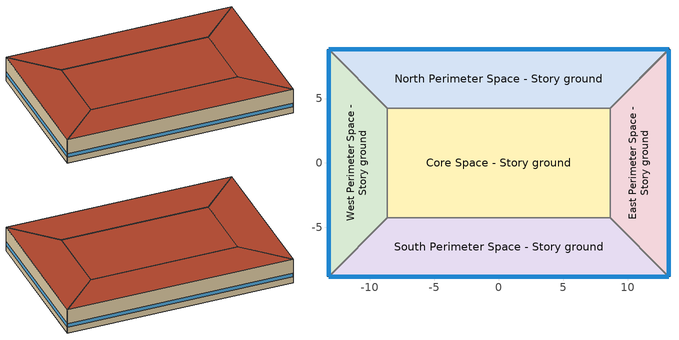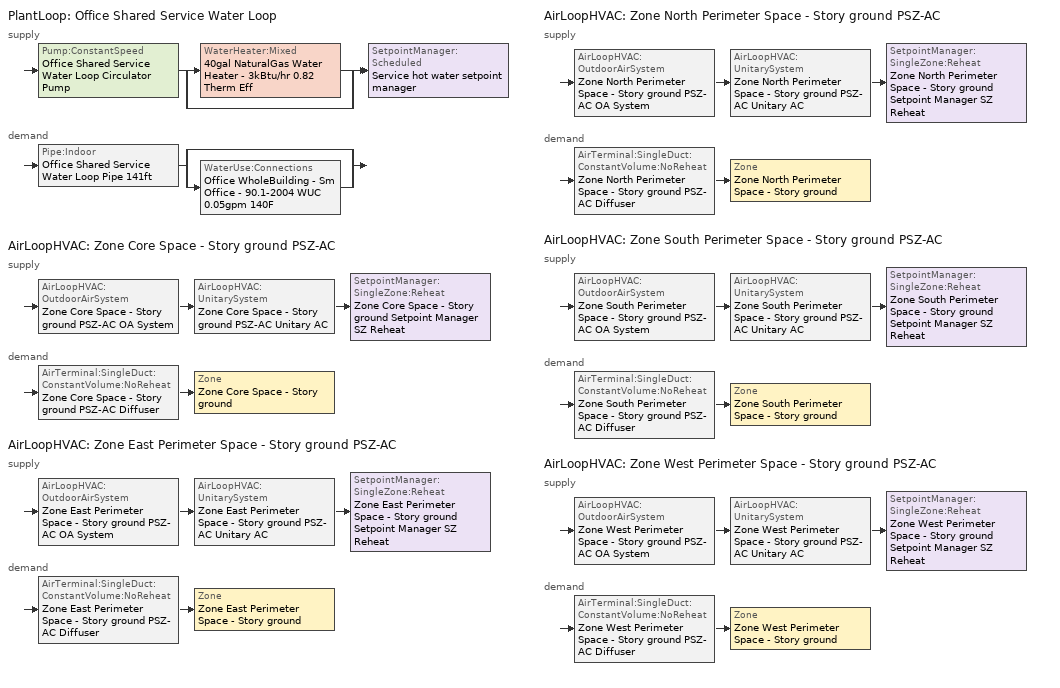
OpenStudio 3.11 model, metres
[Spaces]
West Perimeter Space - Story ground
 floor ground (Foundation F 1.26W/m*K Perim 17.6m Area 59.55m2): -13.2,-8.8 -13.2,8.8 -8.63,4.23 -8.63,-4.23 z0
 wall outside: -13.2,8.8 -13.2,-8.8 z0:3.05
 wall to North Perimeter Space - Story ground: -8.63,4.23 -13.2,8.8 z0:3.05
 wall to Core Space - Story ground: -8.63,-4.23 -8.63,4.23 z0:3.05
 wall to South Perimeter Space - Story ground: -13.2,-8.8 -8.63,-4.23 z0:3.05
 window: -13.2,8.77 -13.2,-8.77 z0.76:1.22
 roof outside: -8.63,-4.23 -8.63,4.23 -13.2,8.8 -13.2,-8.8 z3.05
North Perimeter Space - Story ground
 floor ground (Foundation F 1.26W/m*K Perim 26.4m Area 99.78m2): -13.2,8.8 13.2,8.8 8.63,4.23 -8.63,4.23 z0
 wall outside: 13.2,8.8 -13.2,8.8 z0:3.05
 wall to East Perimeter Space - Story ground: 8.63,4.23 13.2,8.8 z0:3.05
 wall to Core Space - Story ground: -8.63,4.23 8.63,4.23 z0:3.05
 window: 13.17,8.8 -13.17,8.8 z0.76:1.22
 roof outside: -8.63,4.23 8.63,4.23 13.2,8.8 -13.2,8.8 z3.05
East Perimeter Space - Story ground
 floor ground (Foundation F 1.26W/m*K Perim 17.6m Area 59.55m2): 13.2,8.8 13.2,-8.8 8.63,-4.23 8.63,4.23 z0
 wall outside: 13.2,-8.8 13.2,8.8 z0:3.05
 wall to South Perimeter Space - Story ground: 8.63,-4.23 13.2,-8.8 z0:3.05
 wall to Core Space - Story ground: 8.63,4.23 8.63,-4.23 z0:3.05
 window: 13.2,-8.77 13.2,8.77 z0.76:1.22
 roof outside: 8.63,4.23 8.63,-4.23 13.2,-8.8 13.2,8.8 z3.05
South Perimeter Space - Story ground
 floor ground (Foundation F 1.26W/m*K Perim 26.4m Area 99.78m2): 13.2,-8.8 -13.2,-8.8 -8.63,-4.23 8.63,-4.23 z0
 wall outside: -13.2,-8.8 13.2,-8.8 z0:3.05
 wall to Core Space - Story ground: 8.63,-4.23 -8.63,-4.23 z0:3.05
 window: -13.17,-8.8 13.17,-8.8 z0.76:1.22
 roof outside: 8.63,-4.23 -8.63,-4.23 -13.2,-8.8 13.2,-8.8 z3.05
Core Space - Story ground
 floor ground (Foundation F 1.26W/m*K Perim 0.0m Area 145.85m2): -8.63,-4.23 -8.63,4.23 8.63,4.23 8.63,-4.23 z0
 roof outside: 8.63,-4.23 8.63,4.23 -8.63,4.23 -8.63,-4.23 z3.05
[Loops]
PlantLoop 'Office Shared Service Water Loop'
 supply: Pump:ConstantSpeed 'Office Shared Service Water Loop Circulator Pump' > split
  | WaterHeater:Mixed '40gal NaturalGas Water Heater - 3kBtu/hr 0.82 Therm Eff'
  | bypass
  join > SetpointManager:Scheduled 'Service hot water setpoint manager'
 demand: Pipe:Indoor 'Office Shared Service Water Loop Pipe 141ft' > split
  | bypass
  | WaterUse:Connections 'Office WholeBuilding - Sm Office - 90.1-2004 WUC 0.05gpm 140F'
AirLoopHVAC 'Zone Core Space - Story ground PSZ-AC'
 supply: AirLoopHVAC:OutdoorAirSystem 'Zone Core Space - Story ground PSZ-AC OA System' > AirLoopHVAC:UnitarySystem 'Zone Core Space - Story ground PSZ-AC Unitary AC' > SetpointManager:SingleZone:Reheat 'Zone Core Space - Story ground Setpoint Manager SZ Reheat'
 demand: AirTerminal:SingleDuct:ConstantVolume:NoReheat 'Zone Core Space - Story ground PSZ-AC Diffuser' > Zone 'Zone Core Space - Story ground'
AirLoopHVAC 'Zone East Perimeter Space - Story ground PSZ-AC'
 supply: AirLoopHVAC:OutdoorAirSystem 'Zone East Perimeter Space - Story ground PSZ-AC OA System' > AirLoopHVAC:UnitarySystem 'Zone East Perimeter Space - Story ground PSZ-AC Unitary AC' > SetpointManager:SingleZone:Reheat 'Zone East Perimeter Space - Story ground Setpoint Manager SZ Reheat'
 demand: AirTerminal:SingleDuct:ConstantVolume:NoReheat 'Zone East Perimeter Space - Story ground PSZ-AC Diffuser' > Zone 'Zone East Perimeter Space - Story ground'
AirLoopHVAC 'Zone North Perimeter Space - Story ground PSZ-AC'
 supply: AirLoopHVAC:OutdoorAirSystem 'Zone North Perimeter Space - Story ground PSZ-AC OA System' > AirLoopHVAC:UnitarySystem 'Zone North Perimeter Space - Story ground PSZ-AC Unitary AC' > SetpointManager:SingleZone:Reheat 'Zone North Perimeter Space - Story ground Setpoint Manager SZ Reheat'
 demand: AirTerminal:SingleDuct:ConstantVolume:NoReheat 'Zone North Perimeter Space - Story ground PSZ-AC Diffuser' > Zone 'Zone North Perimeter Space - Story ground'
AirLoopHVAC 'Zone South Perimeter Space - Story ground PSZ-AC'
 supply: AirLoopHVAC:OutdoorAirSystem 'Zone South Perimeter Space - Story ground PSZ-AC OA System' > AirLoopHVAC:UnitarySystem 'Zone South Perimeter Space - Story ground PSZ-AC Unitary AC' > SetpointManager:SingleZone:Reheat 'Zone South Perimeter Space - Story ground Setpoint Manager SZ Reheat'
 demand: AirTerminal:SingleDuct:ConstantVolume:NoReheat 'Zone South Perimeter Space - Story ground PSZ-AC Diffuser' > Zone 'Zone South Perimeter Space - Story ground'
AirLoopHVAC 'Zone West Perimeter Space - Story ground PSZ-AC'
 supply: AirLoopHVAC:OutdoorAirSystem 'Zone West Perimeter Space - Story ground PSZ-AC OA System' > AirLoopHVAC:UnitarySystem 'Zone West Perimeter Space - Story ground PSZ-AC Unitary AC' > SetpointManager:SingleZone:Reheat 'Zone West Perimeter Space - Story ground Setpoint Manager SZ Reheat'
 demand: AirTerminal:SingleDuct:ConstantVolume:NoReheat 'Zone West Perimeter Space - Story ground PSZ-AC Diffuser' > Zone 'Zone West Perimeter Space - Story ground'
[Site]
Denver-Aurora-Buckley AFB: Latitude {deg}=39.72; Longitude {deg}=-104.75; Time Zone {hr}=-7; Elevation {m}=1726; Terrain=City
[ClimateZones]
Climate Zone Institution Name 1=ASHRAE; Climate Zone Document Name 1=ANSI/ASHRAE Standard 169; Climate Zone Document Year 1=2006; Climate Zone Value 1=5B; Climate Zone Institution Name 2=CEC; Climate Zone Document Name 2=California Climate Zone Descriptions; Climate Zone Document Year 2=1995
[Building]
90.1-2004|SmallOffice: Space Type=Office WholeBuilding - Sm Office - 90.1-2004; Default Construction Set=90.1-2004 - Office - ASHRAE 169-2013-5B; Standards Building Type=Office
[SizingPeriod:DesignDay] Barometric Pressure {Pa}=83009; Rain Indicator=No; Snow Indicator=No; Day of Month=21; Daylight Saving Time Indicator=No; Humidity Condition Type=Wetbulb; Dry-Bulb Temperature Range Modifier Type=DefaultMultipliers
Name | Maximum Dry-Bulb Temperature {C} | Daily Dry-Bulb Temperature Range {deltaC} | Wind Speed {m/s} | Wind Direction {deg} | Month | Day Type | Wetbulb or DewPoint at Maximum Dry-Bulb {C} | Solar Model Indicator | Sky Clearness
Denver.Intl.AP Ann Clg .4% Condns WB=>MDB | 27.2 | 14.8 | 4.2 | 20 | 7 | SummerDesignDay | 18.2 | ASHRAETau2017
Denver.Intl.AP Ann Clg .4% Condns DB=>MWB | 34.9 | 17.3 | 4.2 | 20 | 7 | SummerDesignDay | 15.5 | ASHRAETau2017
Denver.Intl.AP Ann Htg 99.6% Condns DB | -17.9 | 0 | 3.4 | 230 | 12 | WinterDesignDay | -17.9 | ASHRAEClearSky | 0
[Site:GroundTemperature:BuildingSurface]
19.527, 19.502, 19.536, 19.598, 20.002, 21.64, 22.225, 22.375, 21.449, 20.121, 19.802, 19.633
[Construction:FfactorGroundFloor] F-Factor {W/m-K}=1.26344
Name | Area {m2} | PerimeterExposed {m}
Foundation F 1.26W/m*K Perim 17.6m Area 59.55m2 | 59.5532 | 17.5976
Foundation F 1.26W/m*K Perim 26.4m Area 99.78m2 | 99.7814 | 26.3965
Foundation F 1.26W/m*K Perim 0.0m Area 145.85m2 | 145.846 | 0
[DefaultConstructionSet]
90.1-2004 - Office - ASHRAE 169-2013-5B: Default Exterior Surface Constructions=Default Surface Constructions 1; Default Interior Surface Constructions=Default Surface Constructions 2; Default Ground Contact Surface Constructions=Default Surface Constructions 3; Default Exterior SubSurface Constructions=Default Sub Surface Constructions 1; Default Interior SubSurface Constructions=Default Sub Surface Constructions 2; Interior Partition Construction=Typical Interior Partition
[DefaultSurfaceConstructions]
Name | Floor Construction | Wall Construction | Roof Ceiling Construction
Default Surface Constructions 1 | Typical Insulated Exterior Mass Floor R-11.49 | Typical Insulated Exterior Mass Wall R-8.13 | Typical IEAD Roof R-15.87
Default Surface Constructions 2 | Typical Interior Floor | Typical Interior Wall | Typical Interior Ceiling
Default Surface Constructions 3 | Typical Insulated Carpeted 6in Slab Floor | Typical Insulated Basement Mass Wall
[Construction]
Typical Insulated Exterior Mass Floor R-11.49: Typical Insulation R-8.93, 4 in. Normalweight Concrete Floor, Typical Carpet Pad
Typical Insulated Exterior Mass Wall R-8.13: 1IN Stucco, 8IN CONCRETE HW RefBldg, Typical Insulation R-5.74, 1/2IN Gypsum
Typical IEAD Roof R-15.87: Roof Membrane, Typical Insulation R-14.76, Metal Roof Surface
Typical Interior Floor: 100mm Normalweight concrete floor, CP02 CARPET PAD
Typical Interior Wall: G01 13mm gypsum board, G01 13mm gypsum board
Typical Interior Ceiling: CP02 CARPET PAD, 100mm Normalweight concrete floor
Typical Insulated Carpeted 6in Slab Floor: 6 in. Normalweight Concrete Floor, Typical Carpet Pad
Typical Insulated Basement Mass Wall: 8 in. Concrete Block Basement Wall
U 0.57 SHGC 0.39 Simple Glazing: U 0.57 SHGC 0.39 Simple Glazing
U 0.67 SHGC 0.39 Simple Glazing: U 0.67 SHGC 0.39 Simple Glazing
Typical Insulated Metal Door R-1.43: F08 Metal surface, Typical Insulation R-0.58
Typical Overhead Door R-0.86: Typical Insulation R-0.01
U 1.17 SHGC 0.49 Simple Glazing: U 1.17 SHGC 0.49 Simple Glazing
Typical Interior Window: Clear 3mm
Typical Interior Door; Typical Interior Partition: G05 25mm wood
Copper pipe 0.75in type L with 0.5in fiberglass batt: Fiberglass batt 0.5in, Copper pipe 0.75in type L
InteriorFurnishings: Std Wood 6inch
[Material:NoMass] Roughness=Smooth; Thermal Absorptance=0.9; Solar Absorptance=0.7
Name | Thermal Resistance {m2-K/W} | Visible Absorptance
Typical Insulation R-8.93 | 1.57183 | 0.7
Typical Carpet Pad; CP02 CARPET PAD | 0.21648 | 0.8
Typical Insulation R-5.74 | 1.01115 | 0.7
Typical Insulation R-14.76 | 2.59864 | 0.7
Typical Insulation R-0.58 | 0.101875 | 0.7
Typical Insulation R-0.01 | 0.001 | 0.7
[Material] Thermal Absorptance=0.9
Name | Roughness | Thickness {m} | Conductivity {W/m-K} | Density {kg/m3} | Specific Heat {J/kg-K} | Solar Absorptance | Visible Absorptance
4 in. Normalweight Concrete Floor | MediumRough | 0.1016 | 2.31 | 2322 | 832 | 0.7 | 0.7
1IN Stucco | Smooth | 0.0253 | 0.6918 | 1858 | 837 | 0.7 | 0.92
8IN CONCRETE HW RefBldg | Rough | 0.2032 | 1.311 | 2240 | 836.8 | 0.7 | 0.7
1/2IN Gypsum | Smooth | 0.0127 | 0.16 | 784.9 | 830 | 0.4 | 0.4
Roof Membrane | VeryRough | 0.0095 | 0.16 | 1121.29 | 1460 | 0.7 | 0.7
Metal Roof Surface; F08 Metal surface | Smooth | 0.0008 | 45.28 | 7824 | 500 | 0.7 | 0.7
100mm Normalweight concrete floor | MediumRough | 0.1016 | 2.31045 | 2322 | 832.557 | 0.7 | 0.7
G01 13mm gypsum board | Smooth | 0.0127 | 0.160031 | 800.001 | 1090.73 | 0.7 | 0.5
6 in. Normalweight Concrete Floor | MediumRough | 0.1524 | 2.31 | 2322 | 832 | 0.7 | 0.7
8 in. Concrete Block Basement Wall | MediumRough | 0.2032 | 1.326 | 1842 | 912 | 0.7 | 0.7
G05 25mm wood | MediumSmooth | 0.0254 | 0.15 | 608 | 1630 | 0.5 | 0.5
Copper pipe 0.75in type L | Smooth | 0.001143 | 386 | 8906.27 | 385.1856 | 0.7 | 0.7
Fiberglass batt 0.5in | Smooth | 0.0127 | 0.0663448 | 11.2129 | 837.36 | 0.7 | 0.7
Std Wood 6inch | MediumSmooth | 0.15 | 0.12 | 540 | 1210 | 0.7 | 0.7
[DefaultSubSurfaceConstructions]
Name | Fixed Window Construction | Operable Window Construction | Door Construction | Glass Door Construction | Overhead Door Construction | Skylight Construction | Tubular Daylight Dome Construction | Tubular Daylight Diffuser Construction
Default Sub Surface Constructions 1 | U 0.57 SHGC 0.39 Simple Glazing | U 0.67 SHGC 0.39 Simple Glazing | Typical Insulated Metal Door R-1.43 | U 0.67 SHGC 0.39 Simple Glazing | Typical Overhead Door R-0.86 | U 1.17 SHGC 0.49 Simple Glazing | Typical Interior Window | Typical Interior Window
Default Sub Surface Constructions 2 | Typical Interior Window | Typical Interior Window | Typical Interior Door
[WindowMaterial:SimpleGlazingSystem] Visible Transmittance=0.81
Name | U-Factor {W/m2-K} | Solar Heat Gain Coefficient
U 0.57 SHGC 0.39 Simple Glazing | 3.23661 | 0.39
U 0.67 SHGC 0.39 Simple Glazing | 3.80444 | 0.39
U 1.17 SHGC 0.49 Simple Glazing | 6.64357 | 0.49
[WindowMaterial:Glazing]
Clear 3mm: Optical Data Type=SpectralAverage; Thickness {m}=0.003; Solar Transmittance at Normal Incidence=0.837; Front Side Solar Reflectance at Normal Incidence=0.075; Back Side Solar Reflectance at Normal Incidence=0.075; Visible Transmittance at Normal Incidence=0.898; Front Side Visible Reflectance at Normal Incidence=0.081; Back Side Visible Reflectance at Normal Incidence=0.081; Infrared Transmittance at Normal Incidence=0; Front Side Infrared Hemispherical Emissivity=0.84; Back Side Infrared Hemispherical Emissivity=0.84; Conductivity {W/m-K}=0.9; Dirt Correction Factor for Solar and Visible Transmittance=1; Solar Diffusing=No
[SpaceType]
Office WholeBuilding - Sm Office - 90.1-2004: Default Schedule Set=Office WholeBuilding - Sm Office Schedule Set; Design Specification Outdoor Air Object=Office WholeBuilding - Sm Office Ventilation; Standards Building Type=Office; Standards Space Type=WholeBuilding - Sm Office
[BuildingStory]
Story ground: Nominal Z Coordinate {m}=0; Nominal Floor to Floor Height {m}=3.048
[Space] Building Story=Story ground
Name | Thermal Zone
West Perimeter Space - Story ground | Zone West Perimeter Space - Story ground
North Perimeter Space - Story ground | Zone North Perimeter Space - Story ground
East Perimeter Space - Story ground | Zone East Perimeter Space - Story ground
South Perimeter Space - Story ground | Zone South Perimeter Space - Story ground
Core Space - Story ground | Zone Core Space - Story ground
[ThermalZone] Multiplier=1; Use Ideal Air Loads=No
Name | Thermostat
Zone West Perimeter Space - Story ground | Office WholeBuilding - Sm Office - 90.1-2004 Thermostat 4
Zone North Perimeter Space - Story ground | Office WholeBuilding - Sm Office - 90.1-2004 Thermostat 2
Zone East Perimeter Space - Story ground | Office WholeBuilding - Sm Office - 90.1-2004 Thermostat 1
Zone South Perimeter Space - Story ground | Office WholeBuilding - Sm Office - 90.1-2004 Thermostat 3
Zone Core Space - Story ground | Office WholeBuilding - Sm Office - 90.1-2004 Thermostat
[Sizing:Zone] Zone Cooling Design Supply Air Temperature Input Method=SupplyAirTemperature; Zone Cooling Design Supply Air Temperature {C}=12.7778; Zone Cooling Design Supply Air Temperature Difference {deltaC}=11.11; Zone Heating Design Supply Air Temperature Input Method=SupplyAirTemperature; Zone Heating Design Supply Air Temperature {C}=50; Zone Heating Design Supply Air Temperature Difference {deltaC}=11.11; Zone Cooling Design Supply Air Humidity Ratio {kg-H2O/kg-air}=0.0085; Zone Heating Design Supply Air Humidity Ratio {kg-H2O/kg-air}=0.008; Cooling Design Air Flow Method=DesignDay; Heating Design Air Flow Method=DesignDay; Account for Dedicated Outdoor Air System=No; Dedicated Outdoor Air System Control Strategy=NeutralSupplyAir; Dedicated Outdoor Air Low Setpoint Temperature for Design {C}=autosize; Dedicated Outdoor Air High Setpoint Temperature for Design {C}=autosize; Zone Load Sizing Method=Sensible Load Only No Latent Load; Zone Latent Cooling Design Supply Air Humidity Ratio Input Method=HumidityRatioDifference; Zone Cooling Design Supply Air Humidity Ratio Difference {kgWater/kgDryAir}=0.005; Zone Latent Heating Design Supply Air Humidity Ratio Input Method=HumidityRatioDifference; Zone Humidification Design Supply Air Humidity Ratio Difference {kgWater/kgDryAir}=0.005; Sizing Option=Coincident; Heating Coil Sizing Method=None; Maximum Heating Capacity To Cooling Load Sizing Ratio {W/W}=1
Zone West Perimeter Space - Story ground; Zone North Perimeter Space - Story ground; Zone East Perimeter Space - Story ground; Zone South Perimeter Space - Story ground; Zone Core Space - Story ground
[Zone equipment]
Zone West Perimeter Space - Story ground: Zone West Perimeter Space - Story ground PSZ-AC Diffuser
Zone North Perimeter Space - Story ground: Zone North Perimeter Space - Story ground PSZ-AC Diffuser
Zone East Perimeter Space - Story ground: Zone East Perimeter Space - Story ground PSZ-AC Diffuser
Zone South Perimeter Space - Story ground: Zone South Perimeter Space - Story ground PSZ-AC Diffuser
Zone Core Space - Story ground: Zone Core Space - Story ground PSZ-AC Diffuser
[People:Definition]
Office WholeBuilding - Sm Office People Definition: Number of People Calculation Method=People/Area; People per Space Floor Area {person/m2}=0.0602779; Fraction Radiant=0.3
[People]
Office WholeBuilding - Sm Office People: People Definition=Office WholeBuilding - Sm Office People Definition; Space or SpaceType=Office WholeBuilding - Sm Office - 90.1-2004; Work Efficiency Schedule=Work Efficiency Schedule; Clothing Insulation Calculation Method=ClothingInsulationSchedule; Clothing Insulation Schedule=Clothing Schedule; Air Velocity Schedule=Air Velocity Schedule; Multiplier=1
[Lights:Definition]
Office WholeBuilding - Sm Office Lights Definition: Design Level Calculation Method=Watts/Area; Watts per Space Floor Area {W/m2}=10.7639; Fraction Radiant=0.7; Fraction Visible=0.2; Return Air Fraction=0
[Lights]
Office WholeBuilding - Sm Office Lights: Lights Definition=Office WholeBuilding - Sm Office Lights Definition; Space or SpaceType=Office WholeBuilding - Sm Office - 90.1-2004; Fraction Replaceable=1
[ElectricEquipment:Definition]
Office WholeBuilding - Sm Office Elec Equip Definition: Design Level Calculation Method=Watts/Area; Watts per Space Floor Area {W/m2}=6.78126; Fraction Latent=0; Fraction Radiant=0.5; Fraction Lost=0
[ElectricEquipment]
Office WholeBuilding - Sm Office Elec Equip: Electric Equipment Definition=Office WholeBuilding - Sm Office Elec Equip Definition; Space or SpaceType=Office WholeBuilding - Sm Office - 90.1-2004
[DesignSpecification:OutdoorAir]
Office WholeBuilding - Sm Office Ventilation: Outdoor Air Method=Sum; Outdoor Air Flow per Floor Area {m3/s-m2}=0.000508
[DefaultScheduleSet]
Office WholeBuilding - Sm Office Schedule Set: Number of People Schedule=OfficeSmall BLDG_OCC_SCH; People Activity Level Schedule=OfficeSmall ACTIVITY_SCH; Lighting Schedule=OfficeSmall BLDG_LIGHT_SCH; Electric Equipment Schedule=OfficeSmall BLDG_EQUIP_SCH; Infiltration Schedule=OfficeSmall INFIL_QUARTER_ON_SCH
[SpaceInfiltration:DesignFlowRate] Schedule=Always On Discrete; Design Flow Rate Calculation Method=Flow/ExteriorArea; Constant Term Coefficient=0; Temperature Term Coefficient=0; Velocity Term Coefficient=0.224; Velocity Squared Term Coefficient=0; Density Basis=Outdoor
Name | Space or SpaceType | Flow per Exterior Surface Area {m3/s-m2}
East Perimeter Space - Story ground Infiltration | East Perimeter Space - Story ground | 0.000485826
North Perimeter Space - Story ground Infiltration | North Perimeter Space - Story ground | 0.000457654
South Perimeter Space - Story ground Infiltration | South Perimeter Space - Story ground | 0.000457654
West Perimeter Space - Story ground Infiltration | West Perimeter Space - Story ground | 0.000485826
[WaterUse:Equipment:Definition]
Office WholeBuilding - Sm Office - 90.1-2004 0.05gpm 140F: Peak Flow Rate {m3/s}=2.86669e-06; Target Temperature Schedule=Mixed Water At Faucet Temp - 140F; Sensible Fraction Schedule=Fraction Sensible - 0.2; Latent Fraction Schedule=Fraction Latent - 0.05
[WaterUse:Equipment]
Office WholeBuilding - Sm Office - 90.1-2004 Service Water Use 0.05gpm 140F: Water Use Equipment Definition=Office WholeBuilding - Sm Office - 90.1-2004 0.05gpm 140F; Flow Rate Fraction Schedule=OfficeSmall BLDG_SWH_SCH
[WaterUse:Connections]
Office WholeBuilding - Sm Office - 90.1-2004 WUC 0.05gpm 140F: Drain Water Heat Exchanger Type=None; Drain Water Heat Exchanger Destination=Plant; Water Use Equipment Name 1=Office WholeBuilding - Sm Office - 90.1-2004 Service Water Use 0.05gpm 140F
[PlantLoop]
Office Shared Service Water Loop: Glycol Concentration=0; Maximum Loop Temperature {C}=60; Minimum Loop Temperature {C}=10; Plant Loop Volume {m3}=Autocalculate; Load Distribution Scheme=Optimal
[Sizing:Plant]
Office Shared Service Water Loop: Loop Type=Heating; Design Loop Exit Temperature {C}=60; Loop Design Temperature Difference {deltaC}=5; Sizing Option=NonCoincident; Zone Timesteps in Averaging Window=1; Coincident Sizing Factor Mode=None
[SetpointManager:Scheduled]
Service hot water setpoint manager: Control Variable=Temperature; Schedule=Service Water Loop Temp - 140F; Setpoint Node or NodeList=Office Shared Service Water Loop Supply Outlet Node
[Pump:ConstantSpeed]
Office Shared Service Water Loop Circulator Pump: Rated Flow Rate {m3/s}=autosize; Rated Pump Head {Pa}=29890.7; Rated Power Consumption {W}=autosize; Motor Efficiency=0.825; Fraction of Motor Inefficiencies to Fluid Stream=0; Pump Control Type=Intermittent; Design Power Sizing Method=PowerPerFlowPerPressure; Design Electric Power per Unit Flow Rate {W/(m3/s)}=348701.1; Design Shaft Power per Unit Flow Rate per Unit Head {W-s/m3-Pa}=1.28205
[WaterHeater:Mixed]
40gal NaturalGas Water Heater - 3kBtu/hr 0.82 Therm Eff: Tank Volume {m3}=0.151416; Setpoint Temperature Schedule=Service Water Loop Temp - 140F; Deadband Temperature Difference {deltaC}=2; Maximum Temperature Limit {C}=60; Heater Control Type=Cycle; Heater Maximum Capacity {W}=838.944; Heater Fuel Type=NaturalGas; Heater Thermal Efficiency=0.82; Off Cycle Parasitic Fuel Consumption Rate {W}=0; Off Cycle Parasitic Fuel Type=NaturalGas; Off Cycle Parasitic Heat Fraction to Tank=0; On Cycle Parasitic Fuel Consumption Rate {W}=0; On Cycle Parasitic Fuel Type=NaturalGas; On Cycle Parasitic Heat Fraction to Tank=0; Ambient Temperature Indicator=Schedule; Ambient Temperature Schedule=Water Heater Ambient Temp Schedule 71.6F; Off Cycle Loss Coefficient to Ambient Temperature {W/K}=0.391818; On Cycle Loss Coefficient to Ambient Temperature {W/K}=0.391818; Use Side Effectiveness=1; Source Side Effectiveness=1; Use Side Design Flow Rate {m3/s}=autosize; Source Side Design Flow Rate {m3/s}=autosize; Indirect Water Heating Recovery Time {hr}=1.5; Source Side Flow Control Mode=IndirectHeatPrimarySetpoint
[WaterHeater:Sizing]
40gal NaturalGas Water Heater - 3kBtu/hr 0.82 Therm Eff: Design Mode=PeakDraw; Time Storage Can Meet Peak Draw {hr}=0.538503; Time for Tank Recovery {hr}=0; Nominal Tank Volume for Autosizing Plant Connections {m3}=1
[Pipe:Indoor]
Office Shared Service Water Loop Pipe 141ft: Construction=Copper pipe 0.75in type L with 0.5in fiberglass batt; Environment Type=Schedule; Ambient Temperature Schedule=Office Shared Service Water Loop Piping Air Temp - 70F; Ambient Air Velocity Schedule=Office Shared Service Water Loop Piping Air Velocity - 0.67mph; Pipe Inside Diameter {m}=0.019939; Pipe Length {m}=43.1052
[ThermostatSetpoint:DualSetpoint] Heating Setpoint Temperature Schedule=OfficeSmall HTGSETP_SCH_NO_OPTIMUM; Cooling Setpoint Temperature Schedule=OfficeSmall CLGSETP_SCH_NO_OPTIMUM
Office WholeBuilding - Sm Office - 90.1-2004 Thermostat; Office WholeBuilding - Sm Office - 90.1-2004 Thermostat 1; Office WholeBuilding - Sm Office - 90.1-2004 Thermostat 2; Office WholeBuilding - Sm Office - 90.1-2004 Thermostat 3; Office WholeBuilding - Sm Office - 90.1-2004 Thermostat 4
[InternalMass:Definition]
Internal Mass Definition 1: Construction=InteriorFurnishings; Design Level Calculation Method=SurfaceArea/Area; Surface Area per Space Floor Area=2
[InternalMass] Internal Mass Definition=Internal Mass Definition 1; Multiplier=1
Name | Space or SpaceType
West Perimeter Space - Story ground Mass | West Perimeter Space - Story ground
South Perimeter Space - Story ground Mass | South Perimeter Space - Story ground
North Perimeter Space - Story ground Mass | North Perimeter Space - Story ground
East Perimeter Space - Story ground Mass | East Perimeter Space - Story ground
Core Space - Story ground Mass | Core Space - Story ground
[AirLoopHVAC] Design Supply Air Flow Rate {m3/s}=autosize; Design Return Air Flow Fraction of Supply Air Flow=1
Name | Availability Schedule
Zone Core Space - Story ground PSZ-AC | Zone Core Space - Story ground PSZ-AC Occ Sch
Zone East Perimeter Space - Story ground PSZ-AC | Zone East Perimeter Space - Story ground PSZ-AC Occ Sch
Zone North Perimeter Space - Story ground PSZ-AC | Zone North Perimeter Space - Story ground PSZ-AC Occ Sch
Zone South Perimeter Space - Story ground PSZ-AC | Zone South Perimeter Space - Story ground PSZ-AC Occ Sch
Zone West Perimeter Space - Story ground PSZ-AC | Zone West Perimeter Space - Story ground PSZ-AC Occ Sch
[Sizing:System] Type of Load to Size On=Sensible; Design Outdoor Air Flow Rate {m3/s}=Autosize; Central Heating Maximum System Air Flow Ratio=1; Preheat Design Temperature {C}=7.22222; Preheat Design Humidity Ratio {kg-H2O/kg-Air}=0.008; Precool Design Temperature {C}=12.7778; Precool Design Humidity Ratio {kg-H2O/kg-Air}=0.008; Central Cooling Design Supply Air Temperature {C}=12.7778; Central Heating Design Supply Air Temperature {C}=50; Sizing Option=Coincident; 100% Outdoor Air in Cooling=No; 100% Outdoor Air in Heating=No; Central Cooling Design Supply Air Humidity Ratio {kg-H2O/kg-Air}=0.0085; Central Heating Design Supply Air Humidity Ratio {kg-H2O/kg-Air}=0.008; Cooling Design Air Flow Method=DesignDay; Heating Design Air Flow Method=DesignDay; System Outdoor Air Method=ZoneSum; Zone Maximum Outdoor Air Fraction=1; Cooling Supply Air Flow Rate Per Floor Area {m3/s-m2}=0.00996765; Cooling Fraction of Autosized Cooling Supply Air Flow Rate=1; Cooling Supply Air Flow Rate Per Unit Cooling Capacity {m3/s-W}=3.94755e-05; Heating Supply Air Flow Rate Per Floor Area {m3/s-m2}=0.00996765; Heating Fraction of Autosized Heating Supply Air Flow Rate=1; Heating Fraction of Autosized Cooling Supply Air Flow Rate=1; Heating Supply Air Flow Rate Per Unit Heating Capacity {m3/s-W}=3.15882e-05; Cooling Design Capacity Method=CoolingDesignCapacity; Cooling Design Capacity {W}=autosize; Cooling Design Capacity Per Floor Area {W/m2}=234.7; Fraction of Autosized Cooling Design Capacity=1; Heating Design Capacity Method=HeatingDesignCapacity; Heating Design Capacity {W}=autosize; Heating Design Capacity Per Floor Area {W/m2}=157; Fraction of Autosized Heating Design Capacity=1; Central Cooling Capacity Control Method=OnOff; Occupant Diversity=autosize; Heating Coil Sizing Method=None; Maximum Heating Capacity To Cooling Capacity Sizing Ratio {W/W}=1
Zone Core Space - Story ground PSZ-AC; Zone East Perimeter Space - Story ground PSZ-AC; Zone North Perimeter Space - Story ground PSZ-AC; Zone South Perimeter Space - Story ground PSZ-AC; Zone West Perimeter Space - Story ground PSZ-AC
[SetpointManager:SingleZone:Reheat] Minimum Supply Air Temperature {C}=12.7778; Maximum Supply Air Temperature {C}=50
Name | Control Zone | Setpoint Node or NodeList
Zone Core Space - Story ground Setpoint Manager SZ Reheat | Zone Core Space - Story ground | Zone Core Space - Story ground PSZ-AC Supply Outlet Node
Zone East Perimeter Space - Story ground Setpoint Manager SZ Reheat | Zone East Perimeter Space - Story ground | Zone East Perimeter Space - Story ground PSZ-AC Supply Outlet Node
Zone North Perimeter Space - Story ground Setpoint Manager SZ Reheat | Zone North Perimeter Space - Story ground | Zone North Perimeter Space - Story ground PSZ-AC Supply Outlet Node
Zone South Perimeter Space - Story ground Setpoint Manager SZ Reheat | Zone South Perimeter Space - Story ground | Zone South Perimeter Space - Story ground PSZ-AC Supply Outlet Node
Zone West Perimeter Space - Story ground Setpoint Manager SZ Reheat | Zone West Perimeter Space - Story ground | Zone West Perimeter Space - Story ground PSZ-AC Supply Outlet Node
[Coil:Heating:Gas] Availability Schedule=Always On Discrete; Gas Burner Efficiency=0.8; Nominal Capacity {W}=AutoSize; On Cycle Parasitic Electric Load {W}=0; Off Cycle Parasitic Gas Load {W}=0
Zone Core Space - Story ground PSZ-AC Gas Htg Coil 39kBtu/hr 0.8 Thermal Eff; Zone East Perimeter Space - Story ground PSZ-AC Gas Htg Coil 19kBtu/hr 0.8 Thermal Eff; Zone North Perimeter Space - Story ground PSZ-AC Gas Htg Coil 30kBtu/hr 0.8 Thermal Eff; Zone South Perimeter Space - Story ground PSZ-AC Gas Htg Coil 30kBtu/hr 0.8 Thermal Eff; Zone West Perimeter Space - Story ground PSZ-AC Gas Htg Coil 19kBtu/hr 0.8 Thermal Eff
[Coil:Heating:Electric] Availability Schedule=Always Off Discrete; Efficiency=1; Nominal Capacity {W}=0
Zone Core Space - Story ground PSZ-AC No Heat; Zone East Perimeter Space - Story ground PSZ-AC No Heat; Zone North Perimeter Space - Story ground PSZ-AC No Heat; Zone South Perimeter Space - Story ground PSZ-AC No Heat; Zone West Perimeter Space - Story ground PSZ-AC No Heat
[Coil:Cooling:DX:SingleSpeed] Availability Schedule=Always On Discrete; Rated Total Cooling Capacity {W}=autosize; Rated Sensible Heat Ratio=autosize; Rated COP {W/W}=2.967036; Rated Air Flow Rate {m3/s}=autosize; Rated Evaporator Fan Power Per Volume Flow Rate 2017 {W/(m3/s)}=773.3; Rated Evaporator Fan Power Per Volume Flow Rate 2023 {W/(m3/s)}=934.4; Total Cooling Capacity Function of Temperature Curve=CoilClgDXQRatio_fTwbToadbSI; Total Cooling Capacity Function of Flow Fraction Curve=CoilClgDXSnglQRatio_fCFMRatio; Energy Input Ratio Function of Temperature Curve=CoilClgDXEIRRatio_fTwbToadbSI; Energy Input Ratio Function of Flow Fraction Curve=CoilClgDXSnglEIRRatio_fCFMRatio; Part Load Fraction Correlation Curve=CoilClgDXEIRRatio_fQFrac; Minimum Outdoor Dry-Bulb Temperature for Compressor Operation {C}=-25; Nominal Time for Condensate Removal to Begin {s}=0; Ratio of Initial Moisture Evaporation Rate and Steady State Latent Capacity=0; Maximum Cycling Rate {cycles/hr}=0; Latent Capacity Time Constant {s}=0; Condenser Type=AirCooled; Evaporative Condenser Effectiveness=0.9; Evaporative Condenser Air Flow Rate {m3/s}=autosize; Evaporative Condenser Pump Rated Power Consumption {W}=autosize; Crankcase Heater Capacity {W}=0; Maximum Outdoor Dry-Bulb Temperature for Crankcase Heater Operation {C}=10; Basin Heater Capacity {W/K}=0; Basin Heater Setpoint Temperature {C}=2
Zone Core Space - Story ground PSZ-AC 1spd DX AC Clg Coil 17kBtu/hr 9.7SEER; Zone East Perimeter Space - Story ground PSZ-AC 1spd DX AC Clg Coil 9kBtu/hr 9.7SEER; Zone North Perimeter Space - Story ground PSZ-AC 1spd DX AC Clg Coil 14kBtu/hr 9.7SEER; Zone South Perimeter Space - Story ground PSZ-AC 1spd DX AC Clg Coil 13kBtu/hr 9.7SEER; Zone West Perimeter Space - Story ground PSZ-AC 1spd DX AC Clg Coil 9kBtu/hr 9.7SEER
[Fan:OnOff] Availability Schedule=Always On Discrete; Fan Total Efficiency=0.53625; Pressure Rise {Pa}=622.722; Maximum Flow Rate {m3/s}=autosize; Motor Efficiency=0.825; Motor In Airstream Fraction=1
Name | Fan Power Ratio Function of Speed Ratio Curve | Fan Efficiency Ratio Function of Speed Ratio Curve
Zone Core Space - Story ground PSZ-AC Fan | Fan On Off Power Curve | Fan On Off Efficiency Curve
Zone East Perimeter Space - Story ground PSZ-AC Fan | Fan On Off Power Curve 1 | Fan On Off Efficiency Curve 1
Zone North Perimeter Space - Story ground PSZ-AC Fan | Fan On Off Power Curve 2 | Fan On Off Efficiency Curve 2
Zone South Perimeter Space - Story ground PSZ-AC Fan | Fan On Off Power Curve 3 | Fan On Off Efficiency Curve 3
Zone West Perimeter Space - Story ground PSZ-AC Fan | Fan On Off Power Curve 4 | Fan On Off Efficiency Curve 4
[AirLoopHVAC:UnitarySystem] Control Type=Load; Dehumidification Control Type=None; Availability Schedule=Always On Discrete; Fan Placement=DrawThrough; DX Heating Coil Sizing Ratio=1; Use DOAS DX Cooling Coil=No; DOAS DX Cooling Coil Leaving Minimum Air Temperature {C}=2; Latent Load Control=SensibleOnlyLoadControl; Supply Air Flow Rate Method During Cooling Operation=SupplyAirFlowRate; Supply Air Flow Rate During Cooling Operation {m3/s}=Autosize; Supply Air Flow Rate Method During Heating Operation=SupplyAirFlowRate; Supply Air Flow Rate During Heating Operation {m3/s}=Autosize; Supply Air Flow Rate Method When No Cooling or Heating is Required=None; No Load Supply Air Flow Rate Control Set To Low Speed=Yes; Maximum Supply Air Temperature {C}=80; Maximum Outdoor Dry-Bulb Temperature for Supplemental Heater Operation {C}=21; Ancilliary On-Cycle Electric Power {W}=0; Ancilliary Off-Cycle Electric Power {W}=0
Name | Controlling Zone or Thermostat Location | Supply Fan | Supply Air Fan Operating Mode Schedule | Heating Coil | Cooling Coil | Supplemental Heating Coil
Zone Core Space - Story ground PSZ-AC Unitary AC | Zone Core Space - Story ground | Zone Core Space - Story ground PSZ-AC Fan | Zone Core Space - Story ground PSZ-AC Occ Sch | Zone Core Space - Story ground PSZ-AC Gas Htg Coil 39kBtu/hr 0.8 Thermal Eff | Zone Core Space - Story ground PSZ-AC 1spd DX AC Clg Coil 17kBtu/hr 9.7SEER | Zone Core Space - Story ground PSZ-AC No Heat
Zone East Perimeter Space - Story ground PSZ-AC Unitary AC | Zone East Perimeter Space - Story ground | Zone East Perimeter Space - Story ground PSZ-AC Fan | Zone East Perimeter Space - Story ground PSZ-AC Occ Sch | Zone East Perimeter Space - Story ground PSZ-AC Gas Htg Coil 19kBtu/hr 0.8 Thermal Eff | Zone East Perimeter Space - Story ground PSZ-AC 1spd DX AC Clg Coil 9kBtu/hr 9.7SEER | Zone East Perimeter Space - Story ground PSZ-AC No Heat
Zone North Perimeter Space - Story ground PSZ-AC Unitary AC | Zone North Perimeter Space - Story ground | Zone North Perimeter Space - Story ground PSZ-AC Fan | Zone North Perimeter Space - Story ground PSZ-AC Occ Sch | Zone North Perimeter Space - Story ground PSZ-AC Gas Htg Coil 30kBtu/hr 0.8 Thermal Eff | Zone North Perimeter Space - Story ground PSZ-AC 1spd DX AC Clg Coil 14kBtu/hr 9.7SEER | Zone North Perimeter Space - Story ground PSZ-AC No Heat
Zone South Perimeter Space - Story ground PSZ-AC Unitary AC | Zone South Perimeter Space - Story ground | Zone South Perimeter Space - Story ground PSZ-AC Fan | Zone South Perimeter Space - Story ground PSZ-AC Occ Sch | Zone South Perimeter Space - Story ground PSZ-AC Gas Htg Coil 30kBtu/hr 0.8 Thermal Eff | Zone South Perimeter Space - Story ground PSZ-AC 1spd DX AC Clg Coil 13kBtu/hr 9.7SEER | Zone South Perimeter Space - Story ground PSZ-AC No Heat
Zone West Perimeter Space - Story ground PSZ-AC Unitary AC | Zone West Perimeter Space - Story ground | Zone West Perimeter Space - Story ground PSZ-AC Fan | Zone West Perimeter Space - Story ground PSZ-AC Occ Sch | Zone West Perimeter Space - Story ground PSZ-AC Gas Htg Coil 19kBtu/hr 0.8 Thermal Eff | Zone West Perimeter Space - Story ground PSZ-AC 1spd DX AC Clg Coil 9kBtu/hr 9.7SEER | Zone West Perimeter Space - Story ground PSZ-AC No Heat
[Controller:OutdoorAir] Minimum Outdoor Air Flow Rate {m3/s}=autosize; Maximum Outdoor Air Flow Rate {m3/s}=Autosize; Economizer Control Type=NoEconomizer; Economizer Control Action Type=ModulateFlow; Economizer Maximum Limit Dry-Bulb Temperature {C}=28; Economizer Maximum Limit Enthalpy {J/kg}=64000; Lockout Type=LockoutWithCompressor; Minimum Limit Type=FixedMinimum; Minimum Outdoor Air Schedule=Always On Discrete; High Humidity Control=No; High Humidity Outdoor Air Flow Ratio=1; Control High Indoor Humidity Based on Outdoor Humidity Ratio=Yes; Heat Recovery Bypass Control Type=BypassWhenWithinEconomizerLimits; Economizer Operation Staging=InterlockedWithMechanicalCooling
Name | Maximum Fraction of Outdoor Air Schedule | Controller Mechanical Ventilation
Zone Core Space - Story ground PSZ-AC OA System Controller | ems_Zone_Core_Space___Story_ground_PSZ_AC_maxOASch | Controller Mechanical Ventilation 1
Zone East Perimeter Space - Story ground PSZ-AC OA System Controller | ems_Zone_East_Perimeter_Space___Story_ground_PSZ_AC_maxOASch | Controller Mechanical Ventilation 2
Zone North Perimeter Space - Story ground PSZ-AC OA System Controller | ems_Zone_North_Perimeter_Space___Story_ground_PSZ_AC_maxOASch | Controller Mechanical Ventilation 3
Zone South Perimeter Space - Story ground PSZ-AC OA System Controller | ems_Zone_South_Perimeter_Space___Story_ground_PSZ_AC_maxOASch | Controller Mechanical Ventilation 4
Zone West Perimeter Space - Story ground PSZ-AC OA System Controller | ems_Zone_West_Perimeter_Space___Story_ground_PSZ_AC_maxOASch | Controller Mechanical Ventilation 5
[Controller:MechanicalVentilation] Availability Schedule=Always On Discrete
Controller Mechanical Ventilation 1; Controller Mechanical Ventilation 2; Controller Mechanical Ventilation 3; Controller Mechanical Ventilation 4; Controller Mechanical Ventilation 5
[AirLoopHVAC:OutdoorAirSystem]
Name | Controller
Zone Core Space - Story ground PSZ-AC OA System | Zone Core Space - Story ground PSZ-AC OA System Controller
Zone East Perimeter Space - Story ground PSZ-AC OA System | Zone East Perimeter Space - Story ground PSZ-AC OA System Controller
Zone North Perimeter Space - Story ground PSZ-AC OA System | Zone North Perimeter Space - Story ground PSZ-AC OA System Controller
Zone South Perimeter Space - Story ground PSZ-AC OA System | Zone South Perimeter Space - Story ground PSZ-AC OA System Controller
Zone West Perimeter Space - Story ground PSZ-AC OA System | Zone West Perimeter Space - Story ground PSZ-AC OA System Controller
[AvailabilityManager:NightCycle] Applicability Schedule=Always On Discrete; Control Type=CycleOnAny; Thermostat Tolerance {deltaC}=1.9999; Cycling Run Time Control Type=Thermostat; Cycling Run Time {s}=1800
Availability Manager Night Cycle 1; Availability Manager Night Cycle 2; Availability Manager Night Cycle 3; Availability Manager Night Cycle 4; Availability Manager Night Cycle 5
[AirTerminal:SingleDuct:ConstantVolume:NoReheat] Availability Schedule=Always On Discrete; Maximum Air Flow Rate {m3/s}=AutoSize
Zone Core Space - Story ground PSZ-AC Diffuser; Zone East Perimeter Space - Story ground PSZ-AC Diffuser; Zone North Perimeter Space - Story ground PSZ-AC Diffuser; Zone South Perimeter Space - Story ground PSZ-AC Diffuser; Zone West Perimeter Space - Story ground PSZ-AC Diffuser
[Schedule:Ruleset]
Name | Default Day Schedule | Summer Design Day Schedule | Winter Design Day Schedule
Clothing Schedule | Clothing Schedule Default Winter Clothes
Air Velocity Schedule | Air Velocity Schedule Default
Work Efficiency Schedule | Work Efficiency Schedule Default
OfficeSmall BLDG_OCC_SCH | OfficeSmall BLDG_OCC_SCH Default | OfficeSmall BLDG_OCC_SCH Summer Design Day | OfficeSmall BLDG_OCC_SCH Winter Design Day
OfficeSmall ACTIVITY_SCH | OfficeSmall ACTIVITY_SCH Default | OfficeSmall ACTIVITY_SCH Summer Design Day | OfficeSmall ACTIVITY_SCH Winter Design Day
OfficeSmall BLDG_LIGHT_SCH | OfficeSmall BLDG_LIGHT_SCH Default | OfficeSmall BLDG_LIGHT_SCH Summer Design Day | OfficeSmall BLDG_LIGHT_SCH Winter Design Day
OfficeSmall BLDG_EQUIP_SCH | OfficeSmall BLDG_EQUIP_SCH Default | OfficeSmall BLDG_EQUIP_SCH Summer Design Day | OfficeSmall BLDG_EQUIP_SCH Winter Design Day
OfficeSmall INFIL_QUARTER_ON_SCH | OfficeSmall INFIL_QUARTER_ON_SCH Default | OfficeSmall INFIL_QUARTER_ON_SCH Summer Design Day | OfficeSmall INFIL_QUARTER_ON_SCH Winter Design Day
OfficeSmall BLDG_SWH_SCH | OfficeSmall BLDG_SWH_SCH Default | OfficeSmall BLDG_SWH_SCH Summer Design Day | OfficeSmall BLDG_SWH_SCH Winter Design Day
Fraction Sensible - 0.2 | Fraction Sensible - 0.2 Default
Fraction Latent - 0.05 | Fraction Latent - 0.05 Default
Mixed Water At Faucet Temp - 140F | Mixed Water At Faucet Temp - 140F Default
Service Water Loop Temp - 140F | Service Water Loop Temp - 140F Default
Water Heater Ambient Temp Schedule 71.6F | Water Heater Ambient Temp Schedule 71.6F Default
Office Shared Service Water Loop Piping Air Temp - 70F | Office Shared Service Water Loop Piping Air Temp - 70F Default
Office Shared Service Water Loop Piping Air Velocity - 0.67mph | Office Shared Service Water Loop Piping Air Velocity - 0.67mph Default
OfficeSmall HTGSETP_SCH_NO_OPTIMUM | OfficeSmall HTGSETP_SCH_NO_OPTIMUM Default | OfficeSmall HTGSETP_SCH_NO_OPTIMUM Summer Design Day | OfficeSmall HTGSETP_SCH_NO_OPTIMUM Winter Design Day
OfficeSmall CLGSETP_SCH_NO_OPTIMUM | OfficeSmall CLGSETP_SCH_NO_OPTIMUM Default | OfficeSmall CLGSETP_SCH_NO_OPTIMUM Summer Design Day | OfficeSmall CLGSETP_SCH_NO_OPTIMUM Winter Design Day
Zone Core Space - Story ground PSZ-AC Occ Sch | Zone Core Space - Story ground PSZ-AC Occ Sch Default | Zone Core Space - Story ground PSZ-AC Occ Sch Summer Design Day | Zone Core Space - Story ground PSZ-AC Occ Sch Winter Design Day
ems_Zone_Core_Space___Story_ground_PSZ_AC_maxOASch | ems_Zone_Core_Space___Story_ground_PSZ_AC_maxOASch_Default
Zone East Perimeter Space - Story ground PSZ-AC Occ Sch | Zone East Perimeter Space - Story ground PSZ-AC Occ Sch Default | Zone East Perimeter Space - Story ground PSZ-AC Occ Sch Summer Design Day | Zone East Perimeter Space - Story ground PSZ-AC Occ Sch Winter Design Day
ems_Zone_East_Perimeter_Space___Story_ground_PSZ_AC_maxOASch | ems_Zone_East_Perimeter_Space___Story_ground_PSZ_AC_maxOASch_Default
Zone North Perimeter Space - Story ground PSZ-AC Occ Sch | Zone North Perimeter Space - Story ground PSZ-AC Occ Sch Default | Zone North Perimeter Space - Story ground PSZ-AC Occ Sch Summer Design Day | Zone North Perimeter Space - Story ground PSZ-AC Occ Sch Winter Design Day
ems_Zone_North_Perimeter_Space___Story_ground_PSZ_AC_maxOASch | ems_Zone_North_Perimeter_Space___Story_ground_PSZ_AC_maxOASch_Default
Zone South Perimeter Space - Story ground PSZ-AC Occ Sch | Zone South Perimeter Space - Story ground PSZ-AC Occ Sch Default | Zone South Perimeter Space - Story ground PSZ-AC Occ Sch Summer Design Day | Zone South Perimeter Space - Story ground PSZ-AC Occ Sch Winter Design Day
ems_Zone_South_Perimeter_Space___Story_ground_PSZ_AC_maxOASch | ems_Zone_South_Perimeter_Space___Story_ground_PSZ_AC_maxOASch_Default
Zone West Perimeter Space - Story ground PSZ-AC Occ Sch | Zone West Perimeter Space - Story ground PSZ-AC Occ Sch Default | Zone West Perimeter Space - Story ground PSZ-AC Occ Sch Summer Design Day | Zone West Perimeter Space - Story ground PSZ-AC Occ Sch Winter Design Day
ems_Zone_West_Perimeter_Space___Story_ground_PSZ_AC_maxOASch | ems_Zone_West_Perimeter_Space___Story_ground_PSZ_AC_maxOASch_Default
[Schedule:Day]
Clothing Schedule Default Winter Clothes; Zone Core Space - Story ground PSZ-AC Occ Sch Winter Design Day; Zone Core Space - Story ground PSZ-AC Occ Sch Summer Design Day; Zone East Perimeter Space - Story ground PSZ-AC Occ Sch Winter Design Day; Zone East Perimeter Space - Story ground PSZ-AC Occ Sch Summer Design Day; Zone North Perimeter Space - Story ground PSZ-AC Occ Sch Winter Design Day; Zone North Perimeter Space - Story ground PSZ-AC Occ Sch Summer Design Day; Zone South Perimeter Space - Story ground PSZ-AC Occ Sch Winter Design Day; Zone South Perimeter Space - Story ground PSZ-AC Occ Sch Summer Design Day; Zone West Perimeter Space - Story ground PSZ-AC Occ Sch Winter Design Day; Zone West Perimeter Space - Story ground PSZ-AC Occ Sch Summer Design Day: 24, 0, 1
Clothing Schedule Summer Clothes: 24, 0, 0.5
Air Velocity Schedule Default; Fraction Sensible - 0.2 Default: 24, 0, 0.2
Work Efficiency Schedule Default; Schedule Day 19; Schedule Day 20; Schedule Day 21; Schedule Day 22; Schedule Day 23; Schedule Day 24; Schedule Day 25; Schedule Day 26; Schedule Day 27; Schedule Day 28: 24, 0, 0
OfficeSmall BLDG_OCC_SCH Default; OfficeSmall BLDG_OCC_SCH Winter Design Day; OfficeSmall BLDG_LIGHT_SCH Winter Design Day; OfficeSmall BLDG_EQUIP_SCH Winter Design Day; OfficeSmall BLDG_SWH_SCH Default: No, 24, 0, 0
OfficeSmall BLDG_OCC_SCH Summer Design Day; OfficeSmall BLDG_LIGHT_SCH Summer Design Day; OfficeSmall BLDG_EQUIP_SCH Summer Design Day; OfficeSmall INFIL_QUARTER_ON_SCH Default: No, 24, 0, 1
OfficeSmall BLDG_OCC_SCH Wkdy Day: No, 6, 0, 0, 7, 0, 0.11, 8, 0, 0.21, 12, 0, 1, 13, 0, 0.53, 17, 0, 1, 18, 0, 0.32, 22, 0, 0.11, 23, 0, 0.05, 24, 0, 0
OfficeSmall ACTIVITY_SCH Default; OfficeSmall ACTIVITY_SCH Winter Design Day; OfficeSmall ACTIVITY_SCH Summer Design Day: No, 24, 0, 120
OfficeSmall BLDG_LIGHT_SCH Default; OfficeSmall BLDG_LIGHT_SCH Default|Wkdy Day: No, 5, 0, 0.18, 7, 0, 0.23, 8, 0, 0.42, 12, 0, 0.9, 13, 0, 0.8, 17, 0, 0.9, 18, 0, 0.61, 20, 0, 0.42, 22, 0, 0.32, 23, 0, 0.23, 24, 0, 0.18
OfficeSmall BLDG_LIGHT_SCH Wknd Day: No, 24, 0, 0.18
OfficeSmall BLDG_EQUIP_SCH Default; OfficeSmall BLDG_EQUIP_SCH Default|Wkdy Day: No, 8, 0, 0.5, 12, 0, 1, 13, 0, 0.94, 17, 0, 1, 18, 0, 0.5, 24, 0, 0.2
OfficeSmall BLDG_EQUIP_SCH Wknd Day: No, 24, 0, 0.2
OfficeSmall INFIL_QUARTER_ON_SCH Summer Design Day; OfficeSmall INFIL_QUARTER_ON_SCH SmrDsn|Wkdy Day: No, 7, 0, 1, 19, 0, 0.25, 24, 0, 1
OfficeSmall INFIL_QUARTER_ON_SCH Winter Design Day; OfficeSmall INFIL_QUARTER_ON_SCH WntrDsn|Sat Day: No, 7, 0, 1, 18, 0, 0.25, 24, 0, 1
OfficeSmall BLDG_SWH_SCH Winter Design Day; OfficeSmall BLDG_SWH_SCH Summer Design Day; OfficeSmall BLDG_SWH_SCH WntrDsn|SmrDsn|Wkdy Day: No, 7, 0, 0, 8, 0, 0.27, 9, 0, 0.55, 11, 0, 0.64, 12, 0, 0.82, 13, 0, 1, 14, 0, 0.91, 16, 0, 0.55, 17, 0, 0.73, 19, 0, 0.37, 20, 0, 0.18, 21, 0, 0.27, 22, 0, 0.09, 24, 0, 0
Fraction Latent - 0.05 Default: 24, 0, 0.05
Mixed Water At Faucet Temp - 140F Default; Service Water Loop Temp - 140F Default: 24, 0, 60
Water Heater Ambient Temp Schedule 71.6F Default: 24, 0, 22
Office Shared Service Water Loop Piping Air Temp - 70F Default: 24, 0, 21.1
Office Shared Service Water Loop Piping Air Velocity - 0.67mph Default: 24, 0, 0.3
OfficeSmall HTGSETP_SCH_NO_OPTIMUM Default; OfficeSmall HTGSETP_SCH_NO_OPTIMUM Summer Design Day: No, 24, 0, 15.56
OfficeSmall HTGSETP_SCH_NO_OPTIMUM Wkdy Day: No, 6, 0, 15.56, 19, 0, 21.11, 24, 0, 15.56
OfficeSmall HTGSETP_SCH_NO_OPTIMUM Winter Design Day: No, 24, 0, 21.11
OfficeSmall CLGSETP_SCH_NO_OPTIMUM Default; OfficeSmall CLGSETP_SCH_NO_OPTIMUM Winter Design Day: No, 24, 0, 29.44
OfficeSmall CLGSETP_SCH_NO_OPTIMUM Summer Design Day: No, 24, 0, 23.89
OfficeSmall CLGSETP_SCH_NO_OPTIMUM Wkdy Day: No, 6, 0, 29.44, 18, 0, 23.89, 24, 0, 29.44
Zone Core Space - Story ground PSZ-AC Occ Sch Default; Zone East Perimeter Space - Story ground PSZ-AC Occ Sch Default; Zone North Perimeter Space - Story ground PSZ-AC Occ Sch Default; Zone South Perimeter Space - Story ground PSZ-AC Occ Sch Default; Zone West Perimeter Space - Story ground PSZ-AC Occ Sch Default: 7, 0, 0, 18, 0, 1, 24, 0, 0
ems_Zone_Core_Space___Story_ground_PSZ_AC_maxOASch_Default; ems_Zone_East_Perimeter_Space___Story_ground_PSZ_AC_maxOASch_Default; ems_Zone_North_Perimeter_Space___Story_ground_PSZ_AC_maxOASch_Default; ems_Zone_South_Perimeter_Space___Story_ground_PSZ_AC_maxOASch_Default; ems_Zone_West_Perimeter_Space___Story_ground_PSZ_AC_maxOASch_Default: 24, 0, 0.7
[Schedule:Rule] Date Specification Type=DateRange
Name | Schedule Ruleset | Rule Order | Day Schedule | Start Month | Start Day | End Month | End Day | Apply Monday | Apply Tuesday | Apply Wednesday | Apply Thursday | Apply Friday | Apply Sunday | Apply Saturday
Schedule Rule 1 | Clothing Schedule | 0 | Clothing Schedule Summer Clothes | 5 | 1 | 9 | 30
Schedule Rule 2 | OfficeSmall BLDG_OCC_SCH | 0 | OfficeSmall BLDG_OCC_SCH Wkdy Day | 1 | 1 | 12 | 31 | Yes | Yes | Yes | Yes | Yes
Schedule Rule 3 | OfficeSmall BLDG_LIGHT_SCH | 1 | OfficeSmall BLDG_LIGHT_SCH Default|Wkdy Day | 1 | 1 | 12 | 31 | Yes | Yes | Yes | Yes | Yes
Schedule Rule 4 | OfficeSmall BLDG_LIGHT_SCH | 0 | OfficeSmall BLDG_LIGHT_SCH Wknd Day | 1 | 1 | 12 | 31 |  |  |  |  |  | Yes | Yes
Schedule Rule 5 | OfficeSmall BLDG_EQUIP_SCH | 1 | OfficeSmall BLDG_EQUIP_SCH Default|Wkdy Day | 1 | 1 | 12 | 31 | Yes | Yes | Yes | Yes | Yes
Schedule Rule 6 | OfficeSmall BLDG_EQUIP_SCH | 0 | OfficeSmall BLDG_EQUIP_SCH Wknd Day | 1 | 1 | 12 | 31 |  |  |  |  |  | Yes | Yes
Schedule Rule 7 | OfficeSmall INFIL_QUARTER_ON_SCH | 1 | OfficeSmall INFIL_QUARTER_ON_SCH SmrDsn|Wkdy Day | 1 | 1 | 12 | 31 | Yes | Yes | Yes | Yes | Yes
Schedule Rule 8 | OfficeSmall INFIL_QUARTER_ON_SCH | 0 | OfficeSmall INFIL_QUARTER_ON_SCH WntrDsn|Sat Day | 1 | 1 | 12 | 31 |  |  |  |  |  |  | Yes
Schedule Rule 9 | OfficeSmall BLDG_SWH_SCH | 0 | OfficeSmall BLDG_SWH_SCH WntrDsn|SmrDsn|Wkdy Day | 1 | 1 | 12 | 31 | Yes | Yes | Yes | Yes | Yes
Schedule Rule 10 | OfficeSmall HTGSETP_SCH_NO_OPTIMUM | 0 | OfficeSmall HTGSETP_SCH_NO_OPTIMUM Wkdy Day | 1 | 1 | 12 | 31 | Yes | Yes | Yes | Yes | Yes
Schedule Rule 11 | OfficeSmall CLGSETP_SCH_NO_OPTIMUM | 0 | OfficeSmall CLGSETP_SCH_NO_OPTIMUM Wkdy Day | 1 | 1 | 12 | 31 | Yes | Yes | Yes | Yes | Yes
Schedule Rule 12 | Zone Core Space - Story ground PSZ-AC Occ Sch | 1 | Schedule Day 19 | 1 | 7 | 12 | 30 |  |  |  |  |  |  | Yes
Schedule Rule 13 | Zone Core Space - Story ground PSZ-AC Occ Sch | 0 | Schedule Day 20 | 1 | 1 | 12 | 31 |  |  |  |  |  | Yes
Schedule Rule 14 | Zone East Perimeter Space - Story ground PSZ-AC Occ Sch | 1 | Schedule Day 21 | 1 | 7 | 12 | 30 |  |  |  |  |  |  | Yes
Schedule Rule 15 | Zone East Perimeter Space - Story ground PSZ-AC Occ Sch | 0 | Schedule Day 22 | 1 | 1 | 12 | 31 |  |  |  |  |  | Yes
Schedule Rule 16 | Zone North Perimeter Space - Story ground PSZ-AC Occ Sch | 1 | Schedule Day 23 | 1 | 7 | 12 | 30 |  |  |  |  |  |  | Yes
Schedule Rule 17 | Zone North Perimeter Space - Story ground PSZ-AC Occ Sch | 0 | Schedule Day 24 | 1 | 1 | 12 | 31 |  |  |  |  |  | Yes
Schedule Rule 18 | Zone South Perimeter Space - Story ground PSZ-AC Occ Sch | 1 | Schedule Day 25 | 1 | 7 | 12 | 30 |  |  |  |  |  |  | Yes
Schedule Rule 19 | Zone South Perimeter Space - Story ground PSZ-AC Occ Sch | 0 | Schedule Day 26 | 1 | 1 | 12 | 31 |  |  |  |  |  | Yes
Schedule Rule 20 | Zone West Perimeter Space - Story ground PSZ-AC Occ Sch | 1 | Schedule Day 27 | 1 | 7 | 12 | 30 |  |  |  |  |  |  | Yes
Schedule Rule 21 | Zone West Perimeter Space - Story ground PSZ-AC Occ Sch | 0 | Schedule Day 28 | 1 | 1 | 12 | 31 |  |  |  |  |  | Yes
[Schedule:Constant]
Name | Value
Always On Discrete | 1
Always Off Discrete | 0
[Curve:Exponent] Coefficient1 Constant=1; Coefficient2 Constant=0; Coefficient3 Constant=0; Minimum Value of x=0; Maximum Value of x=1
Fan On Off Power Curve; Fan On Off Power Curve 1; Fan On Off Power Curve 2; Fan On Off Power Curve 3; Fan On Off Power Curve 4
[Curve:Cubic] Maximum Value of x=1
Name | Coefficient1 Constant | Coefficient2 x | Coefficient3 x**2 | Coefficient4 x**3 | Minimum Value of x
Fan On Off Efficiency Curve; Fan On Off Efficiency Curve 1; Fan On Off Efficiency Curve 2; Fan On Off Efficiency Curve 3; Fan On Off Efficiency Curve 4 | 1 | 0 | 0 | 0 | 0
CoilClgDXEIRRatio_fQFrac | 0 | 5.1091 | -8.5515 | 4.4744 | 0.7
[Curve:Biquadratic] Minimum Value of x=13.89; Maximum Value of x=25; Minimum Value of y=23.89; Maximum Value of y=46.11; Minimum Curve Output=0.77
Name | Coefficient1 Constant | Coefficient2 x | Coefficient3 x**2 | Coefficient4 y | Coefficient5 y**2 | Coefficient6 x*y | Maximum Curve Output
CoilClgDXQRatio_fTwbToadbSI | 0.86779 | 0.014245 | 0.000554 | -0.007569 | 3.2e-05 | -0.000191 | 1.29
CoilClgDXEIRRatio_fTwbToadbSI | 0.116709 | 0.028458 | -0.000411 | 0.021422 | 0.000162 | -0.00068 | 1.33
[Curve:Quadratic]
Name | Coefficient1 Constant | Coefficient2 x | Coefficient3 x**2 | Minimum Value of x | Maximum Value of x
CoilClgDXSnglQRatio_fCFMRatio | 0.8 | 0.2 | 0 | 0.5 | 1.5
CoilClgDXSnglEIRRatio_fCFMRatio | 1.156 | -0.1816 | 0.0256 | 0 | 1
